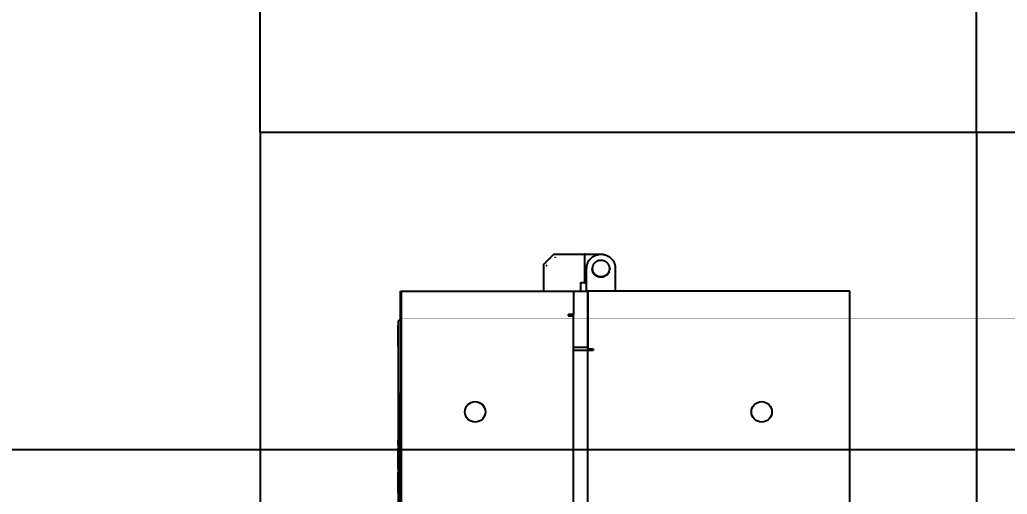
# Model space of a CAD drawing. Header units: millimetres. Extents: x -58335 to 291665, y -66693 to 213307.
# Drawn here: x 125136.1 to 125618.6, y -21.7 to 209.9 of the extents above; entities that cross this region are included whole.
import ezdxf

# ---------------------------------------------------------------- set-up
doc = ezdxf.new("R2010")
doc.units = ezdxf.units.MM
doc.header["$LTSCALE"] = 1000
doc.layers.add('X-SITE$0$-MY-녹지', color=254, linetype='Continuous')
doc.layers.add('X-SITE$0$A-전기충전기', color=1, linetype='Continuous')
doc.layers.add('X-SITE$0$NOPLOT', color=193, linetype='Continuous', plot=False)
doc.styles.add('X-SITE$0$Standard', font='arial.ttf')
doc.dimstyles.new('X-SITE$0$JA-1F', dxfattribs={"dimtxt": 80, "dimasz": 80, "dimexe": 0.18, "dimexo": 0.0625, "dimgap": 0.8, "dimtad": 1, "dimdec": 0, "dimzin": 0, "dimdsep": 46, "dimtxsty": 'X-SITE$0$Standard', "dimcen": 0.09, "dimclrd": 3, "dimclre": 3, "dimclrt": 2, "dimadec": 0, "dimazin": 0, "dimtfac": 1, "dimtdec": 0, "dimtofl": 0, "dimtmove": 0, "dimatfit": 3, "dimfxl": 1, "dimtolj": 1, "dimtzin": 0, "dimarcsym": 0})
pattern_1 = [(0, (-29382.5, 14650.24), (317.5, 317.5), [158.75, -476.25]), (90, (-29303.13, 14570.87), (-317.5, 317.5), [158.75, -476.25])]

# ---------------------------------------------------------------- blocks, each defined once
blk = doc.blocks.new('X-SITE$0$240910_L-1F')
at = {"layer": 'X-SITE$0$-MY-녹지'}
h = blk.add_hatch(dxfattribs=at)
h.set_pattern_fill('CROSS', color=256, scale=50, style=2)
h.set_pattern_definition(pattern_1)
edge = h.paths.add_edge_path()
edge.add_line((18171.07, 114605.26), (18171.07, 166105.26))
edge.add_line((18171.07, 166105.26), (47421.07, 166105.26))
edge.add_line((47421.07, 166105.26), (47421.07, 168105.27))
edge.add_line((47421.07, 168105.27), (46571.07, 168105.27))
edge.add_line((46571.07, 168105.27), (46571.07, 168905.27))
edge.add_line((46571.07, 168905.27), (47283.52, 168905.27))
edge.add_arc((45571.07, 168205.25), 1850, 22.23376, 32.72059)
edge.add_line((47127.5, 169205.26), (6313.71, 169205.26))
edge.add_line((6313.71, 169205.26), (1000, 163891.56))
edge.add_line((1000, 163891.56), (1000, -787.87))
edge.add_line((1000, -787.87), (6313.71, -6101.58))
edge.add_line((6313.71, -6101.58), (95101.4, -6101.59))
edge.add_line((95101.4, -6101.59), (95315.62, -5951.59))
edge.add_line((95315.62, -5951.59), (98071.07, -5951.59))
edge.add_line((98071.07, -5951.59), (98071.07, -5401.59))
edge.add_line((98071.07, -5401.59), (96971.05, -5401.59))
edge.add_line((96971.05, -5401.59), (96971.05, -4401.59))
edge.add_line((96971.05, -4401.59), (98071.07, -4401.59))
edge.add_line((98071.07, -4401.59), (98071.07, 31055.26))
edge.add_arc((96271.07, 31055.26), 1800, 360, 450)
edge.add_line((96271.07, 32855.26), (91071.07, 32855.26))
edge.add_arc((91071.07, 31055.26), 1800, 90, 180)
edge.add_line((89271.07, 31055.26), (89271.07, 30055.26))
edge.add_line((89271.07, 30055.26), (96471.07, 30055.26))
edge.add_line((96471.07, 30055.26), (96471.07, -3544.74))
edge.add_line((96471.07, -3544.74), (8071.07, -3544.74))
edge.add_line((8071.07, -3544.74), (8071.07, -794.74))
edge.add_line((8071.07, -794.74), (2871.07, -794.74))
edge.add_line((2871.07, -794.74), (2871.07, 103855.26))
edge.add_line((2871.07, 103855.26), (49071.07, 103855.26))
edge.add_arc((49071.07, 105655.26), 1800, 270, 360)
edge.add_line((50871.07, 105655.26), (50871.07, 114605.26))
edge.add_line((50871.07, 114605.26), (18171.07, 114605.26))
h = blk.add_hatch(dxfattribs=at)
h.set_pattern_fill('CROSS', color=256, scale=50, style=2)
h.set_pattern_definition(pattern_1)
edge = h.paths.add_edge_path()
edge.add_line((18171.07, 114605.26), (18171.07, 166105.26))
edge.add_line((18171.07, 166105.26), (47421.07, 166105.26))
edge.add_line((47421.07, 166105.26), (47421.07, 168105.27))
edge.add_line((47421.07, 168105.27), (46571.07, 168105.27))
edge.add_line((46571.07, 168105.27), (46571.07, 168905.27))
edge.add_line((46571.07, 168905.27), (47283.52, 168905.27))
edge.add_arc((45571.07, 168205.25), 1850, 22.23376, 32.72059)
edge.add_line((47127.5, 169205.26), (6313.71, 169205.26))
edge.add_line((6313.71, 169205.26), (1000, 163891.56))
edge.add_line((1000, 163891.56), (1000, -787.87))
edge.add_line((1000, -787.87), (6313.71, -6101.58))
edge.add_line((6313.71, -6101.58), (95101.4, -6101.59))
edge.add_line((95101.4, -6101.59), (95315.62, -5951.59))
edge.add_line((95315.62, -5951.59), (98071.07, -5951.59))
edge.add_line((98071.07, -5951.59), (98071.07, -5401.59))
edge.add_line((98071.07, -5401.59), (96971.05, -5401.59))
edge.add_line((96971.05, -5401.59), (96971.05, -4401.59))
edge.add_line((96971.05, -4401.59), (98071.07, -4401.59))
edge.add_line((98071.07, -4401.59), (98071.07, 31055.26))
edge.add_arc((96271.07, 31055.26), 1800, 360, 450)
edge.add_line((96271.07, 32855.26), (91071.07, 32855.26))
edge.add_arc((91071.07, 31055.26), 1800, 90, 180)
edge.add_line((89271.07, 31055.26), (89271.07, 30055.26))
edge.add_line((89271.07, 30055.26), (96471.07, 30055.26))
edge.add_line((96471.07, 30055.26), (96471.07, -3544.74))
edge.add_line((96471.07, -3544.74), (8071.07, -3544.74))
edge.add_line((8071.07, -3544.74), (8071.07, -794.74))
edge.add_line((8071.07, -794.74), (2871.07, -794.74))
edge.add_line((2871.07, -794.74), (2871.07, 103855.26))
edge.add_line((2871.07, 103855.26), (49071.07, 103855.26))
edge.add_arc((49071.07, 105655.26), 1800, 270, 360)
edge.add_line((50871.07, 105655.26), (50871.07, 114605.26))
edge.add_line((50871.07, 114605.26), (18171.07, 114605.26))
blk = doc.blocks.new('*D304')
at = {"layer": 'Defpoints', "color": 0, "transparency": 16777216}
for p in [(640101.57, -2905533.31), (640430.76, -2905533.31), (640376.77, -2906133.31)]:
    blk.add_point(p, dxfattribs=at)
at = {"layer": 'X-SITE$0$NOPLOT', "lineweight": -2, "transparency": 16777216}
for p, q in [((640430.7, -2905533.31), (640101.39, -2905533.31)), ((640101.57, -2906053.31), (640101.57, -2905613.31)), ((640376.71, -2906133.31), (640101.39, -2906133.31))]:
    blk.add_line(p, q, dxfattribs=at)
at = {"layer": 'X-SITE$0$NOPLOT', "transparency": 16777216}
for points in [[(640088.23, -2905613.31), (640114.9, -2905613.31), (640101.57, -2905533.31)], [(640088.23, -2906053.31), (640114.9, -2906053.31), (640101.57, -2906133.31)]]:
    blk.add_solid(points, dxfattribs=at)
at = {"layer": 'X-SITE$0$NOPLOT', "transparency": 16777216, "insert": (640059.92, -2905833.31), "char_height": 80, "attachment_point": 5, "rotation": 90, "style": 'X-SITE$0$Standard'}
blk.add_mtext('\\A1;600', dxfattribs=at)
blk = doc.blocks.new('*D305')
at = {"layer": 'Defpoints', "color": 0, "transparency": 16777216}
for p in [(640430.76, -2905183.3), (640101.57, -2905533.3), (640430.76, -2905533.3)]:
    blk.add_point(p, dxfattribs=at)
at = {"layer": 'X-SITE$0$NOPLOT', "lineweight": -2, "transparency": 16777216}
for p, q in [((640430.7, -2905183.3), (640101.39, -2905183.3)), ((640101.57, -2905263.3), (640101.57, -2905453.3)), ((640430.7, -2905533.3), (640101.39, -2905533.3))]:
    blk.add_line(p, q, dxfattribs=at)
at = {"layer": 'X-SITE$0$NOPLOT', "transparency": 16777216}
for points in [[(640088.23, -2905263.3), (640114.9, -2905263.3), (640101.57, -2905183.3)], [(640088.23, -2905453.3), (640114.9, -2905453.3), (640101.57, -2905533.3)]]:
    blk.add_solid(points, dxfattribs=at)
at = {"layer": 'X-SITE$0$NOPLOT', "transparency": 16777216, "insert": (640059.89, -2905358.3), "char_height": 80, "attachment_point": 5, "rotation": 90, "style": 'X-SITE$0$Standard'}
blk.add_mtext('\\A1;350', dxfattribs=at)
blk = doc.blocks.new('*D306')
at = {"layer": 'Defpoints', "color": 0, "transparency": 16777216}
for p in [(640430.76, -2905087.01), (640430.76, -2905183.3), (640930.76, -2905183.3)]:
    blk.add_point(p, dxfattribs=at)
at = {"layer": 'X-SITE$0$NOPLOT', "lineweight": -2, "transparency": 16777216}
for p, q in [((640430.76, -2905183.24), (640430.76, -2905086.83)), ((640850.76, -2905087.01), (640510.76, -2905087.01)), ((640930.76, -2905183.24), (640930.76, -2905086.83))]:
    blk.add_line(p, q, dxfattribs=at)
at = {"layer": 'X-SITE$0$NOPLOT', "transparency": 16777216}
for points in [[(640510.76, -2905073.68), (640510.76, -2905100.35), (640430.76, -2905087.01)], [(640850.76, -2905073.68), (640850.76, -2905100.35), (640930.76, -2905087.01)]]:
    blk.add_solid(points, dxfattribs=at)
at = {"layer": 'X-SITE$0$NOPLOT', "transparency": 16777216, "insert": (640680.76, -2905045.37), "char_height": 80, "attachment_point": 5, "style": 'X-SITE$0$Standard'}
blk.add_mtext('\\A1;500', dxfattribs=at)
blk = doc.blocks.new('X-SITE$0$완속 충전기')
at = {"lineweight": -3}
for points, degree in [([(640508.26, -2905245.26), (640508.26, -2905309.22), (640508.26, -2905373.17)], 2), ([(640853.26, -2905245.26), (640680.76, -2905245.26), (640508.26, -2905245.26)], 2), ([(640497.26, -2905359.81), (640502.66, -2905359.81), (640508.06, -2905359.81)], 2), ([(640497.26, -2905362.51), (640497.3, -2905362.51), (640497.33, -2905362.51), (640497.37, -2905362.51)], 3), ([(640508.2, -2905359.91), (640508.24, -2905359.94), (640508.26, -2905359.98), (640508.26, -2905360.01)], 3), ([(640490.26, -2905374.61), (640490.26, -2905370.71), (640490.26, -2905366.81)], 2), ([(640508.18, -2905372.23), (640508.23, -2905372.23), (640508.26, -2905372.23), (640508.26, -2905372.23)], 3), ([(640508.26, -2905372.23), (640508.26, -2905372.27), (640508.24, -2905372.3), (640508.2, -2905372.33)], 3), ([(640536.46, -2905373.17), (640536.46, -2905371.87), (640536.46, -2905370.56)], 2), ([(640536.46, -2905370.56), (640536.86, -2905370.56), (640537.26, -2905370.56)], 2), ([(640536.46, -2905370.7), (640536.86, -2905370.7), (640537.26, -2905370.7)], 2), ([(640537.26, -2905371.71), (640536.86, -2905371.71), (640536.46, -2905371.71)], 2), ([(640537.26, -2905370.56), (640537.26, -2905370.96), (640537.26, -2905371.36)], 2), ([(640490.26, -2905389.73), (640490.26, -2905382.37), (640490.26, -2905375.01)], 2), ([(640490.46, -2905374.81), (640491.15, -2905374.81), (640491.84, -2905374.81)], 2), ([(640491.84, -2905374.81), (640497.95, -2905374.81), (640504.06, -2905374.81)], 2), ([(640508.06, -2905373.81), (640502.66, -2905373.81), (640497.26, -2905373.81)], 2), ([(640504.26, -2905373.81), (640504.26, -2905374.21), (640504.26, -2905374.61)], 2), ([(640504.26, -2905375.01), (640504.26, -2905375.81), (640504.26, -2905376.61)], 2), ([(640504.46, -2905376.81), (640506.26, -2905376.81), (640508.06, -2905376.81)], 2), ([(640536.46, -2905373.17), (640522.36, -2905373.17), (640508.26, -2905373.17)], 2), ([(640508.26, -2905373.17), (640508.26, -2905373.24), (640508.26, -2905373.31)], 2), ([(640508.26, -2905373.31), (640522.36, -2905373.31), (640536.46, -2905373.31)], 2), ([(640508.26, -2905373.31), (640508.26, -2905373.46), (640508.26, -2905373.61)], 2), ([(640508.26, -2905377.01), (640508.26, -2905375.31), (640508.26, -2905373.61)], 2), ([(640508.26, -2905380.31), (640508.26, -2905378.66), (640508.26, -2905377.01)], 2), ([(640535.66, -2905380.31), (640535.66, -2905376.91), (640535.66, -2905373.51)], 2), ([(640536.46, -2905373.31), (640536.46, -2905373.24), (640536.46, -2905373.17)], 2), ([(640537.26, -2905373.31), (640536.86, -2905373.31), (640536.46, -2905373.31)], 2), ([(640824.26, -2905373.31), (640680.76, -2905373.31), (640537.26, -2905373.31)], 2), ([(640537.26, -2905373.51), (640537.26, -2905376.91), (640537.26, -2905380.31)], 2), ([(640508.26, -2905464.31), (640508.26, -2905422.31), (640508.26, -2905380.31)], 2), ([(640508.26, -2905380.31), (640513.96, -2905380.31), (640519.66, -2905380.31)], 2), ([(640519.66, -2905380.31), (640519.66, -2905381.61), (640519.66, -2905382.91)], 2), ([(640520.26, -2905380.31), (640519.96, -2905380.31), (640519.66, -2905380.31)], 2), ([(640519.66, -2905381.91), (640519.96, -2905381.91), (640520.26, -2905381.91)], 2), ([(640520.26, -2905381.91), (640520.26, -2905381.11), (640520.26, -2905380.31)], 2), ([(640841.06, -2905380.31), (640680.76, -2905380.31), (640520.46, -2905380.31)], 2), ([(640520.46, -2905382.91), (640520.46, -2905382.51), (640520.46, -2905382.11)], 2), ([(640519.66, -2905382.91), (640520.06, -2905382.91), (640520.46, -2905382.91)], 2), ([(640495.2, -2905394.75), (640492.76, -2905392.31), (640490.32, -2905389.87)], 2), ([(640508.06, -2905394.81), (640501.7, -2905394.81), (640495.34, -2905394.81)], 2), ([(640818.76, -2905464.31), (640663.51, -2905464.31), (640508.26, -2905464.31)], 2), ([(640508.26, -2905464.81), (640508.26, -2905464.56), (640508.26, -2905464.31)], 2), ([(640521.91, -2905464.31), (640521.91, -2905464.56), (640521.91, -2905464.81)], 2), ([(640521.91, -2905464.81), (640515.09, -2905464.81), (640508.26, -2905464.81)], 2), ([(640521.91, -2905464.81), (640522.41, -2905465.31), (640522.91, -2905465.81)], 2), ([(640525.26, -2905465.91), (640525.26, -2905465.86), (640525.26, -2905465.81)], 2), ([(640535.26, -2905465.91), (640672.01, -2905465.91), (640808.76, -2905465.91)], 2), ([(640818.41, -2905464.81), (640688.16, -2905464.81), (640557.91, -2905464.81)], 2), ([(640818.41, -2905465.81), (640688.16, -2905465.81), (640557.91, -2905465.81)], 2), ([(640583.2, -2905465.92), (640582.11, -2905465.92), (640581.01, -2905465.92)], 2), ([(640594.99, -2905465.92), (640593.89, -2905465.92), (640592.8, -2905465.92)], 2), ([(640606.69, -2905465.92), (640605.59, -2905465.92), (640604.5, -2905465.92)], 2)]:
    blk.add_open_spline(points, degree=degree, dxfattribs=at)
for points, weights, knots in [([(640497.26, -2905373.81), (640490.26, -2905373.81), (640490.26, -2905366.81), (640490.26, -2905359.81), (640497.26, -2905359.81)], [1, 0.707106781187, 1, 0.707106781187, 1], [-4.712389, -4.712389, -4.712389, -3.141593, -3.141593, -1.570796, -1.570796, -1.570796]), ([(640497.26, -2905370.91), (640493.23, -2905370.91), (640493.16, -2905366.88), (640493.09, -2905362.85), (640497.12, -2905362.72)], [1, 0.713126102081, 1, 0.713126102081, 1], [0, 0, 0, 6.370161, 6.370161, 12.740322, 12.740322, 12.740322]), ([(640497.26, -2905362.71), (640501.29, -2905362.71), (640501.36, -2905366.74), (640501.43, -2905370.77), (640497.4, -2905370.91)], [1, 0.713126102081, 1, 0.713126102081, 1], [-4.712389, -4.712389, -4.712389, -3.158691, -3.158691, -1.604993, -1.604993, -1.604993]), ([(640537.26, -2905371.36), (640537.26, -2905372.15), (640537.26, -2905372.73), (640537.26, -2905373.31), (640537.26, -2905373.31)], [1, 0.915311479119, 1, 0.915311479119, 1], [0, 0, 0, 1.492257, 1.492257, 2.984513, 2.984513, 2.984513])]:
    blk.add_rational_spline(points, weights, degree=2, knots=knots, dxfattribs=at)
for points, weights, degree in [([(640497.12, -2905362.72), (640497.19, -2905362.71), (640497.26, -2905362.71)], [1, 0.999853824072, 1], 2), ([(640508.18, -2905359.85), (640508.12, -2905359.81), (640508.06, -2905359.81)], [1, 0.953020613582, 1], 2), ([(640508.2, -2905359.91), (640508.2, -2905359.87), (640508.18, -2905359.85)], [1, 0.953020613868, 1], 2), ([(640497.26, -2905370.91), (640497.31, -2905370.91), (640497.35, -2905370.91), (640497.4, -2905370.91)], [0.986271171227, 0.990734852634, 0.995311128892, 1], 3), ([(640508.2, -2905372.33), (640508.2, -2905372.29), (640508.18, -2905372.23)], [1, 0.95302169083, 1], 2), ([(640490.3, -2905374.9), (640490.26, -2905374.95), (640490.26, -2905375.01)], [1, 0.953020613871, 1], 2), ([(640490.3, -2905374.9), (640490.36, -2905374.81), (640490.46, -2905374.81)], [1, 0.888073834343, 1], 2), ([(640504.26, -2905375.01), (640504.26, -2905374.81), (640504.06, -2905374.81)], [1, 0.70710678126, 1], 2), ([(640504.46, -2905376.81), (640504.26, -2905376.81), (640504.26, -2905376.61)], [1, 0.707106780934, 1], 2), ([(640508.26, -2905373.61), (640508.26, -2905373.81), (640508.06, -2905373.81)], [1, 0.707106933796, 1], 2), ([(640508.06, -2905376.81), (640508.26, -2905376.81), (640508.26, -2905377.01)], [1, 0.707106781187, 1], 2), ([(640535.66, -2905373.51), (640535.66, -2905373.31), (640535.46, -2905373.31)], [1, 0.707106781186, 1], 2), ([(640537.25, -2905373.31), (640537.26, -2905373.41), (640537.26, -2905373.51)], [0.958351101301, 0.977437487259, 1], 2), ([(640537.26, -2905373.51), (640537.26, -2905373.31), (640537.26, -2905373.31)], [1, 0.707106781186, 1], 2), ([(640520.46, -2905382.11), (640520.46, -2905380.31), (640520.46, -2905380.31)], [1, 0.707106781187, 1], 2), ([(640490.32, -2905389.87), (640490.26, -2905389.81), (640490.26, -2905389.73)], [1, 0.923879528941, 1], 2), ([(640491.74, -2905389.16), (640491.79, -2905389.16), (640491.84, -2905389.16)], [1, 0.965105229874, 1], 2), ([(640491.79, -2905389.21), (640491.76, -2905389.19), (640491.74, -2905389.16)], [1, 0.983348572759, 1], 2), ([(640491.84, -2905389.16), (640491.82, -2905389.19), (640491.79, -2905389.21)], [1, 0.980785280403, 1], 2), ([(640495.34, -2905394.81), (640495.26, -2905394.81), (640495.2, -2905394.75)], [1, 0.92387953251, 1], 2), ([(640495.85, -2905393.3), (640495.83, -2905393.32), (640495.82, -2905393.33)], [1, 0.991851355109, 1], 2), ([(640495.82, -2905393.33), (640495.86, -2905393.36), (640495.92, -2905393.37)], [1, 0.962692419873, 1], 2), ([(640495.92, -2905393.31), (640495.88, -2905393.31), (640495.85, -2905393.3)], [1, 0.983348572757, 1], 2), ([(640495.92, -2905393.37), (640495.92, -2905393.34), (640495.92, -2905393.31)], [1, 0.980785280408, 1], 2), ([(640508.26, -2905394.61), (640508.26, -2905394.81), (640508.06, -2905394.81)], [1, 0.707106781193, 1], 2), ([(640521.91, -2905464.81), (640521.91, -2905464.81), (640557.91, -2905464.81)], [1, 0.707106781187, 1], 2), ([(640557.91, -2905465.81), (640522.91, -2905465.81), (640522.91, -2905465.81)], [1, 0.707106781187, 1], 2), ([(640535.26, -2905465.91), (640525.26, -2905465.91), (640525.26, -2905465.91)], [1, 0.707106781187, 1], 2)]:
    blk.add_rational_spline(points, weights, degree=degree, dxfattribs=at)
for points, degree, knots in [([(640498.92, -2905362.85), (640498.86, -2905362.82), (640498.8, -2905362.8), (640498.68, -2905362.75), (640498.49, -2905362.69), (640498.3, -2905362.64), (640498.03, -2905362.58), (640497.9, -2905362.56), (640497.7, -2905362.53), (640497.6, -2905362.53), (640497.49, -2905362.52), (640497.43, -2905362.52), (640497.4, -2905362.52), (640497.38, -2905362.51), (640497.38, -2905362.51), (640497.37, -2905362.51), (640497.37, -2905362.51), (640497.37, -2905362.51)], 3, [11.795601, 11.795601, 11.795601, 11.795601, 11.985308, 11.985308, 12.195577, 12.616114, 12.616114, 13.036651, 13.036651, 13.246919, 13.352054, 13.404621, 13.430904, 13.444046, 13.450617, 13.450617, 13.457188, 13.457188, 13.457188, 13.457188]), ([(640498.92, -2905362.85), (640499.43, -2905363.06), (640499.89, -2905363.37), (640500.61, -2905364.08), (640500.88, -2905364.45), (640501.09, -2905364.86)], 3, [1.708793, 1.708793, 1.708793, 1.708793, 3.366569, 3.366569, 4.74849, 4.74849, 4.74849, 4.74849]), ([(640501.56, -2905366.81), (640501.56, -2905366.86), (640501.56, -2905366.91), (640501.56, -2905367.03), (640501.54, -2905367.23), (640501.52, -2905367.43), (640501.49, -2905367.58), (640501.49, -2905367.6), (640501.49, -2905367.62), (640501.49, -2905367.62), (640501.48, -2905367.63), (640501.48, -2905367.65), (640501.48, -2905367.67), (640501.46, -2905367.75), (640501.44, -2905367.83), (640501.41, -2905367.95), (640501.4, -2905367.97), (640501.39, -2905368.02), (640501.38, -2905368.05), (640501.36, -2905368.11), (640501.35, -2905368.15), (640501.31, -2905368.26), (640501.29, -2905368.32), (640501.27, -2905368.37), (640501.27, -2905368.38), (640501.26, -2905368.4), (640501.25, -2905368.42), (640501.23, -2905368.47), (640501.19, -2905368.57), (640501.14, -2905368.67), (640501.04, -2905368.86), (640500.97, -2905368.99), (640500.74, -2905369.36), (640500.56, -2905369.59), (640499.95, -2905370.21), (640499.47, -2905370.55), (640498.86, -2905370.8), (640498.8, -2905370.83), (640498.68, -2905370.87), (640498.48, -2905370.94), (640498.29, -2905370.99), (640498.03, -2905371.05), (640497.89, -2905371.07), (640497.69, -2905371.09), (640497.59, -2905371.1), (640497.48, -2905371.11), (640497.42, -2905371.11), (640497.39, -2905371.11), (640497.38, -2905371.11), (640497.37, -2905371.11), (640497.37, -2905371.11), (640497.36, -2905371.11), (640497.36, -2905371.11)], 3, [6.784869, 6.784869, 6.784869, 6.784869, 6.943548, 6.943548, 7.153959, 7.57478, 7.57478, 7.627383, 7.627383, 7.653684, 7.653684, 7.679985, 7.785191, 7.785191, 7.995601, 7.995601, 8.048204, 8.048204, 8.100806, 8.100806, 8.206012, 8.206012, 8.416422, 8.416422, 8.469025, 8.469025, 8.521627, 8.521627, 8.626833, 8.837243, 8.837243, 9.258064, 9.258064, 10.099707, 10.099707, 11.782991, 11.782991, 11.993402, 11.993402, 12.203812, 12.624633, 12.624633, 13.045454, 13.045454, 13.255865, 13.36107, 13.413673, 13.439974, 13.453125, 13.4597, 13.4597, 13.465252, 13.465252, 13.465252, 13.465252]), ([(640500.73, -2905364.62), (640500.73, -2905364.62), (640500.73, -2905364.62), (640500.73, -2905364.63), (640500.74, -2905364.63), (640500.74, -2905364.64), (640500.75, -2905364.65), (640500.75, -2905364.65), (640500.76, -2905364.66), (640500.76, -2905364.66), (640500.77, -2905364.67)], 3, [7.46688846, 7.46688846, 7.46688846, 7.46688846, 7.48394466, 7.48394466, 7.50099885, 7.50099885, 7.52683383, 7.52683383, 7.52683383, 7.54786007, 7.54786007, 7.54786007, 7.54786007]), ([(640501.09, -2905364.86), (640501.14, -2905364.95), (640501.18, -2905365.04), (640501.44, -2905365.65), (640501.55, -2905366.2), (640501.56, -2905366.78), (640501.56, -2905366.79), (640501.56, -2905366.81)], 3, [4.751221, 4.751221, 4.751221, 4.751221, 5.049853, 5.049853, 6.733138, 6.733138, 6.782805, 6.782805, 6.782805, 6.782805]), ([(640497.36, -2905371.11), (640497.89, -2905371.1), (640498.41, -2905370.99), (640498.9, -2905370.79), (640498.91, -2905370.79), (640498.91, -2905370.78)], 3, [0.100264, 0.100264, 0.100264, 0.100264, 1.682148, 1.682148, 1.700464, 1.700464, 1.700464, 1.700464]), ([(640500.77, -2905368.96), (640500.76, -2905368.96), (640500.76, -2905368.97), (640500.75, -2905368.97), (640500.75, -2905368.98), (640500.74, -2905368.98), (640500.74, -2905368.99), (640500.73, -2905369), (640500.73, -2905369), (640500.73, -2905369), (640500.73, -2905369)], 3, [0.22689584, 0.22689584, 0.22689584, 0.22689584, 0.24791621, 0.24791621, 0.24791621, 0.27375518, 0.27375518, 0.29081602, 0.29081602, 0.30787428, 0.30787428, 0.30787428, 0.30787428]), ([(640490.26, -2905375.01), (640490.26, -2905375.01), (640490.26, -2905375), (640490.26, -2905374.97), (640490.26, -2905374.96), (640490.26, -2905374.93), (640490.26, -2905374.91), (640490.26, -2905374.86), (640490.26, -2905374.81), (640490.26, -2905374.72), (640490.26, -2905374.67), (640490.26, -2905374.61)], 3, [0, 0, 0, 0, 0.1579025, 0.1579025, 0.2368538, 0.2368538, 0.315805, 0.315805, 0.4737075, 0.4737075, 0.63161, 0.63161, 0.63161, 0.63161]), ([(640504.26, -2905374.61), (640504.26, -2905374.67), (640504.26, -2905374.72), (640504.26, -2905374.79), (640504.26, -2905374.81), (640504.26, -2905374.86), (640504.26, -2905374.88), (640504.26, -2905374.93), (640504.26, -2905374.96), (640504.26, -2905375), (640504.26, -2905375.01), (640504.26, -2905375.01)], 3, [0, 0, 0, 0, 0.1579025, 0.1579025, 0.2368538, 0.2368538, 0.315805, 0.315805, 0.4737075, 0.4737075, 0.63161, 0.63161, 0.63161, 0.63161]), ([(640592.8, -2905465.92), (640589.65, -2905465.92), (640586.5, -2905465.92), (640585.76, -2905465.92), (640585.02, -2905465.92)], 2, [-11, -11, -11, -10, -10, -9, -9, -9]), ([(640604.5, -2905465.92), (640601.35, -2905465.92), (640598.2, -2905465.92), (640597.46, -2905465.92), (640596.73, -2905465.92)], 2, [-11, -11, -11, -10, -10, -9, -9, -9])]:
    blk.add_open_spline(points, degree=degree, knots=knots, dxfattribs=at)
at = {"layer": 'X-SITE$0$A-전기충전기'}
for p, q in [((640430.76, -2905183.3), (640930.76, -2905183.3)), ((640430.76, -2905533.3), (640430.76, -2905183.3)), ((640430.76, -2905533.3), (640716.58, -2905533.3))]:
    blk.add_line(p, q, dxfattribs=at)
for centre in [(640567.26, -2905288.3), (640567.26, -2905428.3)]:
    blk.add_circle(centre, 5, dxfattribs=at)
at = {"layer": 'X-SITE$0$NOPLOT'}
dim = blk.add_linear_dim(base=(640430.76, -2905087.01), p1=(640930.76, -2905183.3), p2=(640430.76, -2905183.3), dimstyle='X-SITE$0$JA-1F', override={"dimclrd": 256, "dimclre": 256, "dimclrt": 256}, dxfattribs=at)
dim.commit()
dim.dimension.update_dxf_attribs({"geometry": '*D306', "text_midpoint": (640680.76, -2905045.37)})
for base, p1, p2, picture, middle in [((640101.57, -2905533.3), (640430.76, -2905183.3), (640430.76, -2905533.3), '*D305', (640059.89, -2905358.3)), ((640101.57, -2905533.31), (640376.77, -2906133.31), (640430.76, -2905533.31), '*D304', (640059.92, -2905833.31))]:
    dim = blk.add_linear_dim(base=base, p1=p1, p2=p2, angle=90, dimstyle='X-SITE$0$JA-1F', override={"dimclrd": 256, "dimclre": 256, "dimclrt": 256}, dxfattribs=at)
    dim.commit()
    dim.dimension.update_dxf_attribs({"geometry": picture, "text_midpoint": middle})

msp = doc.modelspace()

# ---------------------------------------------------------------- linework, layer by layer
at = {"layer": 'X-SITE$0$NOPLOT'}
msp.add_lwpolyline([(0, 178200), (252300, 178200), (252300, 0), (0, 0)], close=True, dxfattribs=at)

# ---------------------------------------------------------------- block references
msp.add_blockref('X-SITE$0$240910_L-1F', (29382.5, -14650.24))
at = {"layer": 'X-SITE$0$A-전기충전기', "rotation": 270}
msp.add_blockref('X-SITE$0$완속 충전기', (3030786.88, 640585.78), dxfattribs=at)

doc.saveas('drawing.dxf')
